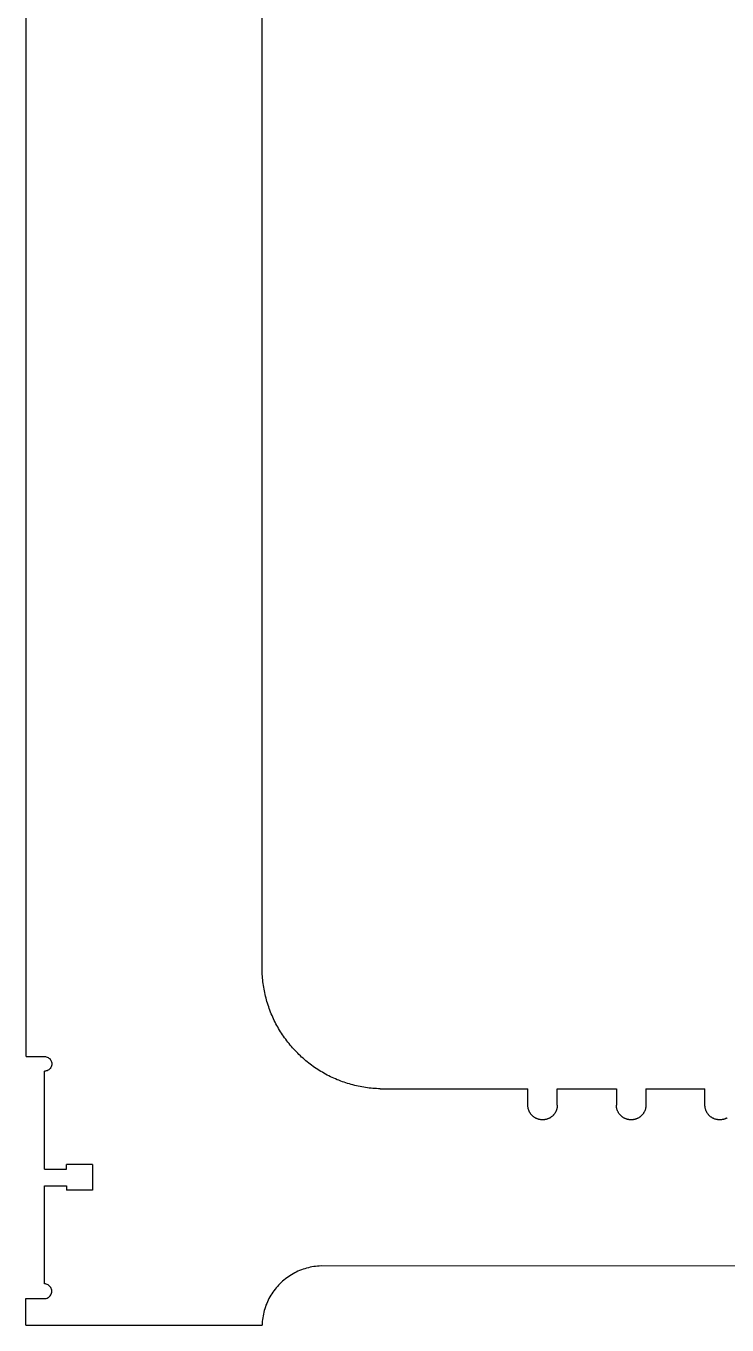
# Model space of a CAD drawing. Extents: x -89 to 89, y -45 to 45.
# Drawn here: x -63.78 to -51.91, y 0.81 to 22.81 of the extents above; entities that cross this region are included whole.
import ezdxf

# ---------------------------------------------------------------- set-up
doc = ezdxf.new("R2010")
doc.units = 0
doc.header["$MEASUREMENT"] = 0
doc.layers.get('0').update_dxf_attribs({"linetype": 'CONTINUOUS'})

msp = doc.modelspace()

# ---------------------------------------------------------------- linework, layer by layer
for p, q in [((-59.784, 6.812), (-59.782, 38.812)), ((-63.783, 5.36), (-63.781, 37.012)), ((-59.783, 6.781), (-59.784, 6.812)), ((-59.782, 6.75), (-59.783, 6.781)), ((-59.78, 6.719), (-59.782, 6.75)), ((-59.777, 6.688), (-59.78, 6.719)), ((-59.774, 6.657), (-59.777, 6.688)), ((-59.771, 6.626), (-59.774, 6.657)), ((-59.767, 6.595), (-59.771, 6.626)), ((-59.762, 6.564), (-59.767, 6.595)), ((-59.757, 6.533), (-59.762, 6.564)), ((-59.752, 6.502), (-59.757, 6.533)), ((-59.746, 6.472), (-59.752, 6.502)), ((-59.74, 6.441), (-59.746, 6.472)), ((-59.733, 6.411), (-59.74, 6.441)), ((-59.726, 6.38), (-59.733, 6.411)), ((-59.718, 6.35), (-59.726, 6.38)), ((-59.71, 6.32), (-59.718, 6.35)), ((-59.702, 6.29), (-59.71, 6.32)), ((-59.693, 6.26), (-59.702, 6.29)), ((-59.683, 6.231), (-59.693, 6.26)), ((-59.673, 6.201), (-59.683, 6.231)), ((-59.663, 6.172), (-59.673, 6.201)), ((-59.652, 6.142), (-59.663, 6.172)), ((-59.641, 6.113), (-59.652, 6.142)), ((-59.629, 6.084), (-59.641, 6.113)), ((-59.617, 6.056), (-59.629, 6.084)), ((-59.605, 6.027), (-59.617, 6.056)), ((-59.592, 5.999), (-59.605, 6.027)), ((-59.578, 5.971), (-59.592, 5.999)), ((-59.564, 5.943), (-59.578, 5.971)), ((-59.55, 5.915), (-59.564, 5.943)), ((-59.535, 5.887), (-59.55, 5.915)), ((-59.52, 5.86), (-59.535, 5.887)), ((-59.505, 5.833), (-59.52, 5.86)), ((-59.489, 5.806), (-59.505, 5.833)), ((-59.473, 5.78), (-59.489, 5.806)), ((-59.456, 5.753), (-59.473, 5.78)), ((-59.439, 5.727), (-59.456, 5.753)), ((-59.421, 5.702), (-59.439, 5.727)), ((-59.403, 5.676), (-59.421, 5.702)), ((-59.385, 5.651), (-59.403, 5.676)), ((-59.367, 5.626), (-59.385, 5.651)), ((-59.347, 5.601), (-59.367, 5.626)), ((-59.328, 5.577), (-59.347, 5.601)), ((-59.308, 5.553), (-59.328, 5.577)), ((-59.288, 5.529), (-59.308, 5.553)), ((-59.268, 5.505), (-59.288, 5.529)), ((-59.247, 5.482), (-59.268, 5.505)), ((-63.783, 5.36), (-63.471, 5.36)), ((-63.471, 5.36), (-63.455, 5.358)), ((-63.455, 5.358), (-63.439, 5.355)), ((-63.439, 5.355), (-63.423, 5.35)), ((-63.423, 5.35), (-63.408, 5.343)), ((-63.408, 5.343), (-63.395, 5.334)), ((-63.395, 5.334), (-63.382, 5.323)), ((-63.382, 5.323), (-63.372, 5.311)), ((-63.372, 5.311), (-63.363, 5.297)), ((-63.363, 5.297), (-63.355, 5.282)), ((-63.355, 5.282), (-63.35, 5.267)), ((-59.226, 5.459), (-59.247, 5.482)), ((-59.204, 5.437), (-59.226, 5.459)), ((-59.182, 5.414), (-59.204, 5.437)), ((-59.16, 5.393), (-59.182, 5.414)), ((-59.137, 5.371), (-59.16, 5.393)), ((-59.115, 5.35), (-59.137, 5.371)), ((-59.091, 5.329), (-59.115, 5.35)), ((-59.068, 5.308), (-59.091, 5.329)), ((-59.044, 5.288), (-59.068, 5.308)), ((-59.02, 5.269), (-59.044, 5.288)), ((-63.455, 5.111), (-63.471, 5.11)), ((-63.471, 3.45), (-63.471, 5.11)), ((-63.439, 5.114), (-63.455, 5.111)), ((-63.423, 5.119), (-63.439, 5.114)), ((-63.408, 5.126), (-63.423, 5.119)), ((-63.395, 5.135), (-63.408, 5.126)), ((-63.383, 5.146), (-63.395, 5.135)), ((-63.372, 5.158), (-63.383, 5.146)), ((-63.363, 5.172), (-63.372, 5.158)), ((-63.355, 5.187), (-63.363, 5.172)), ((-63.35, 5.202), (-63.355, 5.187)), ((-63.35, 5.267), (-63.347, 5.251)), ((-63.347, 5.218), (-63.35, 5.202)), ((-63.347, 5.251), (-63.346, 5.235)), ((-63.346, 5.235), (-63.347, 5.218)), ((-58.996, 5.249), (-59.02, 5.269)), ((-58.971, 5.23), (-58.996, 5.249)), ((-58.946, 5.211), (-58.971, 5.23)), ((-58.921, 5.193), (-58.946, 5.211)), ((-58.895, 5.175), (-58.921, 5.193)), ((-58.869, 5.158), (-58.895, 5.175)), ((-58.843, 5.141), (-58.869, 5.158)), ((-58.817, 5.124), (-58.843, 5.141)), ((-58.79, 5.108), (-58.817, 5.124)), ((-58.764, 5.092), (-58.79, 5.108)), ((-58.737, 5.076), (-58.764, 5.092)), ((-58.709, 5.061), (-58.737, 5.076)), ((-58.682, 5.046), (-58.709, 5.061)), ((-58.654, 5.032), (-58.682, 5.046)), ((-58.626, 5.018), (-58.654, 5.032)), ((-58.598, 5.005), (-58.626, 5.018)), ((-58.57, 4.992), (-58.598, 5.005)), ((-58.541, 4.979), (-58.57, 4.992)), ((-58.512, 4.967), (-58.541, 4.979)), ((-58.483, 4.956), (-58.512, 4.967)), ((-58.454, 4.944), (-58.483, 4.956)), ((-58.425, 4.933), (-58.454, 4.944)), ((-58.396, 4.923), (-58.425, 4.933)), ((-58.366, 4.913), (-58.396, 4.923)), ((-58.336, 4.904), (-58.366, 4.913)), ((-58.307, 4.895), (-58.336, 4.904)), ((-58.277, 4.886), (-58.307, 4.895)), ((-58.247, 4.878), (-58.277, 4.886)), ((-58.216, 4.87), (-58.247, 4.878)), ((-58.186, 4.863), (-58.216, 4.87)), ((-58.156, 4.856), (-58.186, 4.863)), ((-58.125, 4.85), (-58.156, 4.856)), ((-58.094, 4.844), (-58.125, 4.85)), ((-58.064, 4.839), (-58.094, 4.844)), ((-58.033, 4.834), (-58.064, 4.839)), ((-58.002, 4.83), (-58.033, 4.834)), ((-57.971, 4.826), (-58.002, 4.83)), ((-57.94, 4.822), (-57.971, 4.826)), ((-57.909, 4.819), (-57.94, 4.822)), ((-57.878, 4.817), (-57.909, 4.819)), ((-57.847, 4.815), (-57.878, 4.817)), ((-57.816, 4.813), (-57.847, 4.815)), ((-57.785, 4.812), (-57.816, 4.813)), ((-57.785, 4.812), (-55.285, 4.812)), ((-55.285, 4.537), (-55.285, 4.812)), ((-54.785, 4.812), (-53.785, 4.812)), ((-54.785, 4.537), (-54.785, 4.812)), ((-53.785, 4.812), (-53.785, 4.537)), ((-53.285, 4.812), (-52.285, 4.812)), ((-53.285, 4.812), (-53.285, 4.537)), ((-52.285, 4.537), (-52.285, 4.812)), ((-55.284, 4.529), (-55.285, 4.537)), ((-55.284, 4.521), (-55.284, 4.529)), ((-55.283, 4.513), (-55.284, 4.521)), ((-55.283, 4.506), (-55.283, 4.513)), ((-55.281, 4.498), (-55.283, 4.506)), ((-55.28, 4.49), (-55.281, 4.498)), ((-55.279, 4.482), (-55.28, 4.49)), ((-55.277, 4.475), (-55.279, 4.482)), ((-55.275, 4.467), (-55.277, 4.475)), ((-55.272, 4.46), (-55.275, 4.467)), ((-55.27, 4.452), (-55.272, 4.46)), ((-55.267, 4.445), (-55.27, 4.452)), ((-55.264, 4.438), (-55.267, 4.445)), ((-55.261, 4.43), (-55.264, 4.438)), ((-55.257, 4.423), (-55.261, 4.43)), ((-55.254, 4.416), (-55.257, 4.423)), ((-55.25, 4.41), (-55.254, 4.416)), ((-55.246, 4.403), (-55.25, 4.41)), ((-55.241, 4.396), (-55.246, 4.403)), ((-54.823, 4.403), (-54.828, 4.396)), ((-54.819, 4.41), (-54.823, 4.403)), ((-54.815, 4.416), (-54.819, 4.41)), ((-54.812, 4.423), (-54.815, 4.416)), ((-54.808, 4.43), (-54.812, 4.423)), ((-54.805, 4.438), (-54.808, 4.43)), ((-54.802, 4.445), (-54.805, 4.438)), ((-54.799, 4.452), (-54.802, 4.445)), ((-54.797, 4.46), (-54.799, 4.452)), ((-54.794, 4.467), (-54.797, 4.46)), ((-54.792, 4.475), (-54.794, 4.467)), ((-54.791, 4.482), (-54.792, 4.475)), ((-54.789, 4.49), (-54.791, 4.482)), ((-54.788, 4.498), (-54.789, 4.49)), ((-54.787, 4.505), (-54.788, 4.498)), ((-54.786, 4.513), (-54.787, 4.505)), ((-54.785, 4.521), (-54.786, 4.513)), ((-54.785, 4.537), (-54.785, 4.529)), ((-54.785, 4.529), (-54.785, 4.521)), ((-53.784, 4.529), (-53.785, 4.537)), ((-53.784, 4.521), (-53.784, 4.529)), ((-53.783, 4.513), (-53.784, 4.521)), ((-53.783, 4.505), (-53.783, 4.513)), ((-53.781, 4.498), (-53.783, 4.505)), ((-53.78, 4.49), (-53.781, 4.498)), ((-53.779, 4.482), (-53.78, 4.49)), ((-53.777, 4.475), (-53.779, 4.482)), ((-53.775, 4.467), (-53.777, 4.475)), ((-53.772, 4.459), (-53.775, 4.467)), ((-53.77, 4.452), (-53.772, 4.459)), ((-53.767, 4.445), (-53.77, 4.452)), ((-53.764, 4.437), (-53.767, 4.445)), ((-53.761, 4.43), (-53.764, 4.437)), ((-53.757, 4.423), (-53.761, 4.43)), ((-53.754, 4.416), (-53.757, 4.423)), ((-53.75, 4.409), (-53.754, 4.416)), ((-53.746, 4.403), (-53.75, 4.409)), ((-53.741, 4.396), (-53.746, 4.403)), ((-53.323, 4.403), (-53.328, 4.396)), ((-53.319, 4.409), (-53.323, 4.403)), ((-53.315, 4.416), (-53.319, 4.409)), ((-53.312, 4.423), (-53.315, 4.416)), ((-53.308, 4.43), (-53.312, 4.423)), ((-53.305, 4.437), (-53.308, 4.43)), ((-53.302, 4.445), (-53.305, 4.437)), ((-53.299, 4.452), (-53.302, 4.445)), ((-53.297, 4.459), (-53.299, 4.452)), ((-53.294, 4.467), (-53.297, 4.459)), ((-53.292, 4.475), (-53.294, 4.467)), ((-53.291, 4.482), (-53.292, 4.475)), ((-53.289, 4.49), (-53.291, 4.482)), ((-53.288, 4.498), (-53.289, 4.49)), ((-53.287, 4.505), (-53.288, 4.498)), ((-53.286, 4.513), (-53.287, 4.505)), ((-53.285, 4.521), (-53.286, 4.513)), ((-53.285, 4.537), (-53.285, 4.529)), ((-53.285, 4.529), (-53.285, 4.521)), ((-52.284, 4.529), (-52.285, 4.537)), ((-52.284, 4.521), (-52.284, 4.529)), ((-52.283, 4.513), (-52.284, 4.521)), ((-52.283, 4.505), (-52.283, 4.513)), ((-52.281, 4.498), (-52.283, 4.505)), ((-52.28, 4.49), (-52.281, 4.498)), ((-52.279, 4.482), (-52.28, 4.49)), ((-52.277, 4.474), (-52.279, 4.482)), ((-52.275, 4.467), (-52.277, 4.474)), ((-52.272, 4.459), (-52.275, 4.467)), ((-52.27, 4.452), (-52.272, 4.459)), ((-52.267, 4.445), (-52.27, 4.452)), ((-52.264, 4.437), (-52.267, 4.445)), ((-52.261, 4.43), (-52.264, 4.437)), ((-52.257, 4.423), (-52.261, 4.43)), ((-52.254, 4.416), (-52.257, 4.423)), ((-52.25, 4.409), (-52.254, 4.416)), ((-52.246, 4.403), (-52.25, 4.409)), ((-52.241, 4.396), (-52.246, 4.403)), ((-55.237, 4.39), (-55.241, 4.396)), ((-55.232, 4.384), (-55.237, 4.39)), ((-55.227, 4.378), (-55.232, 4.384)), ((-55.222, 4.372), (-55.227, 4.378)), ((-55.217, 4.366), (-55.222, 4.372)), ((-55.211, 4.36), (-55.217, 4.366)), ((-55.206, 4.355), (-55.211, 4.36)), ((-55.2, 4.349), (-55.206, 4.355)), ((-55.194, 4.344), (-55.2, 4.349)), ((-55.188, 4.339), (-55.194, 4.344)), ((-55.182, 4.335), (-55.188, 4.339)), ((-55.175, 4.33), (-55.182, 4.335)), ((-55.169, 4.326), (-55.175, 4.33)), ((-55.162, 4.322), (-55.169, 4.326)), ((-55.155, 4.318), (-55.162, 4.322)), ((-55.148, 4.314), (-55.155, 4.318)), ((-55.141, 4.311), (-55.148, 4.314)), ((-55.134, 4.307), (-55.141, 4.311)), ((-55.127, 4.304), (-55.134, 4.307)), ((-55.119, 4.302), (-55.127, 4.304)), ((-55.112, 4.299), (-55.119, 4.302)), ((-55.104, 4.297), (-55.112, 4.299)), ((-55.097, 4.295), (-55.104, 4.297)), ((-55.089, 4.293), (-55.097, 4.295)), ((-55.081, 4.291), (-55.089, 4.293)), ((-55.074, 4.29), (-55.081, 4.291)), ((-55.066, 4.289), (-55.074, 4.29)), ((-55.058, 4.288), (-55.066, 4.289)), ((-55.05, 4.287), (-55.058, 4.288)), ((-55.042, 4.287), (-55.05, 4.287)), ((-55.035, 4.287), (-55.042, 4.287)), ((-55.027, 4.287), (-55.035, 4.287)), ((-55.019, 4.287), (-55.027, 4.287)), ((-55.011, 4.288), (-55.019, 4.287)), ((-55.003, 4.289), (-55.011, 4.288)), ((-54.995, 4.29), (-55.003, 4.289)), ((-54.988, 4.291), (-54.995, 4.29)), ((-54.98, 4.293), (-54.988, 4.291)), ((-54.972, 4.295), (-54.98, 4.293)), ((-54.965, 4.297), (-54.972, 4.295)), ((-54.957, 4.299), (-54.965, 4.297)), ((-54.95, 4.302), (-54.957, 4.299)), ((-54.943, 4.304), (-54.95, 4.302)), ((-54.935, 4.307), (-54.943, 4.304)), ((-54.928, 4.311), (-54.935, 4.307)), ((-54.921, 4.314), (-54.928, 4.311)), ((-54.914, 4.318), (-54.921, 4.314)), ((-54.907, 4.322), (-54.914, 4.318)), ((-54.901, 4.326), (-54.907, 4.322)), ((-54.894, 4.33), (-54.901, 4.326)), ((-54.888, 4.335), (-54.894, 4.33)), ((-54.881, 4.339), (-54.888, 4.335)), ((-54.875, 4.344), (-54.881, 4.339)), ((-54.869, 4.349), (-54.875, 4.344)), ((-54.863, 4.355), (-54.869, 4.349)), ((-54.858, 4.36), (-54.863, 4.355)), ((-54.852, 4.366), (-54.858, 4.36)), ((-54.847, 4.372), (-54.852, 4.366)), ((-54.842, 4.377), (-54.847, 4.372)), ((-54.837, 4.384), (-54.842, 4.377)), ((-54.832, 4.39), (-54.837, 4.384)), ((-54.828, 4.396), (-54.832, 4.39)), ((-53.737, 4.39), (-53.741, 4.396)), ((-53.732, 4.384), (-53.737, 4.39)), ((-53.727, 4.377), (-53.732, 4.384)), ((-53.722, 4.371), (-53.727, 4.377)), ((-53.717, 4.366), (-53.722, 4.371)), ((-53.711, 4.36), (-53.717, 4.366)), ((-53.706, 4.355), (-53.711, 4.36)), ((-53.7, 4.349), (-53.706, 4.355)), ((-53.694, 4.344), (-53.7, 4.349)), ((-53.688, 4.339), (-53.694, 4.344)), ((-53.682, 4.334), (-53.688, 4.339)), ((-53.675, 4.33), (-53.682, 4.334)), ((-53.669, 4.326), (-53.675, 4.33)), ((-53.662, 4.322), (-53.669, 4.326)), ((-53.655, 4.318), (-53.662, 4.322)), ((-53.648, 4.314), (-53.655, 4.318)), ((-53.641, 4.311), (-53.648, 4.314)), ((-53.634, 4.307), (-53.641, 4.311)), ((-53.627, 4.304), (-53.634, 4.307)), ((-53.619, 4.302), (-53.627, 4.304)), ((-53.612, 4.299), (-53.619, 4.302)), ((-53.604, 4.297), (-53.612, 4.299)), ((-53.597, 4.295), (-53.604, 4.297)), ((-53.589, 4.293), (-53.597, 4.295)), ((-53.581, 4.291), (-53.589, 4.293)), ((-53.574, 4.29), (-53.581, 4.291)), ((-53.566, 4.289), (-53.574, 4.29)), ((-53.558, 4.288), (-53.566, 4.289)), ((-53.55, 4.287), (-53.558, 4.288)), ((-53.542, 4.287), (-53.55, 4.287)), ((-53.535, 4.287), (-53.542, 4.287)), ((-53.527, 4.287), (-53.535, 4.287)), ((-53.519, 4.287), (-53.527, 4.287)), ((-53.511, 4.288), (-53.519, 4.287)), ((-53.503, 4.289), (-53.511, 4.288)), ((-53.495, 4.29), (-53.503, 4.289)), ((-53.488, 4.291), (-53.495, 4.29)), ((-53.48, 4.293), (-53.488, 4.291)), ((-53.472, 4.295), (-53.48, 4.293)), ((-53.465, 4.297), (-53.472, 4.295)), ((-53.457, 4.299), (-53.465, 4.297)), ((-53.45, 4.302), (-53.457, 4.299)), ((-53.443, 4.304), (-53.45, 4.302)), ((-53.435, 4.307), (-53.443, 4.304)), ((-53.428, 4.311), (-53.435, 4.307)), ((-53.421, 4.314), (-53.428, 4.311)), ((-53.414, 4.318), (-53.421, 4.314)), ((-53.407, 4.322), (-53.414, 4.318)), ((-53.401, 4.326), (-53.407, 4.322)), ((-53.394, 4.33), (-53.401, 4.326)), ((-53.388, 4.334), (-53.394, 4.33)), ((-53.381, 4.339), (-53.388, 4.334)), ((-53.375, 4.344), (-53.381, 4.339)), ((-53.369, 4.349), (-53.375, 4.344)), ((-53.363, 4.354), (-53.369, 4.349)), ((-53.358, 4.36), (-53.363, 4.354)), ((-53.352, 4.366), (-53.358, 4.36)), ((-53.347, 4.371), (-53.352, 4.366)), ((-53.342, 4.377), (-53.347, 4.371)), ((-53.337, 4.383), (-53.342, 4.377)), ((-53.332, 4.39), (-53.337, 4.383)), ((-53.328, 4.396), (-53.332, 4.39)), ((-52.237, 4.39), (-52.241, 4.396)), ((-52.232, 4.383), (-52.237, 4.39)), ((-52.227, 4.377), (-52.232, 4.383)), ((-52.222, 4.371), (-52.227, 4.377)), ((-52.217, 4.365), (-52.222, 4.371)), ((-52.211, 4.36), (-52.217, 4.365)), ((-52.206, 4.354), (-52.211, 4.36)), ((-52.2, 4.349), (-52.206, 4.354)), ((-52.194, 4.344), (-52.2, 4.349)), ((-52.188, 4.339), (-52.194, 4.344)), ((-52.182, 4.334), (-52.188, 4.339)), ((-52.175, 4.33), (-52.182, 4.334)), ((-52.169, 4.326), (-52.175, 4.33)), ((-52.162, 4.321), (-52.169, 4.326)), ((-52.155, 4.318), (-52.162, 4.321)), ((-52.148, 4.314), (-52.155, 4.318)), ((-52.141, 4.31), (-52.148, 4.314)), ((-52.134, 4.307), (-52.141, 4.31)), ((-52.127, 4.304), (-52.134, 4.307)), ((-52.119, 4.301), (-52.127, 4.304)), ((-52.112, 4.299), (-52.119, 4.301)), ((-52.104, 4.297), (-52.112, 4.299)), ((-52.097, 4.294), (-52.104, 4.297)), ((-52.089, 4.293), (-52.097, 4.294)), ((-52.081, 4.291), (-52.089, 4.293)), ((-52.074, 4.29), (-52.081, 4.291)), ((-52.066, 4.289), (-52.074, 4.29)), ((-52.058, 4.288), (-52.066, 4.289)), ((-52.05, 4.287), (-52.058, 4.288)), ((-52.042, 4.287), (-52.05, 4.287)), ((-52.035, 4.287), (-52.042, 4.287)), ((-52.027, 4.287), (-52.035, 4.287)), ((-52.019, 4.287), (-52.027, 4.287)), ((-52.011, 4.288), (-52.019, 4.287)), ((-52.003, 4.289), (-52.011, 4.288)), ((-51.995, 4.29), (-52.003, 4.289)), ((-51.988, 4.291), (-51.995, 4.29)), ((-51.98, 4.293), (-51.988, 4.291)), ((-51.972, 4.294), (-51.98, 4.293)), ((-51.965, 4.297), (-51.972, 4.294)), ((-51.957, 4.299), (-51.965, 4.297)), ((-51.95, 4.301), (-51.957, 4.299)), ((-51.943, 4.304), (-51.95, 4.301)), ((-51.935, 4.307), (-51.943, 4.304)), ((-51.928, 4.31), (-51.935, 4.307)), ((-51.921, 4.314), (-51.928, 4.31)), ((-51.914, 4.318), (-51.921, 4.314)), ((-51.907, 4.321), (-51.914, 4.318)), ((-63.096, 3.45), (-63.096, 3.531)), ((-62.659, 3.531), (-63.096, 3.531)), ((-62.659, 3.531), (-62.659, 3.094)), ((-63.471, 3.45), (-63.096, 3.45)), ((-63.471, 3.169), (-63.096, 3.169)), ((-63.471, 1.51), (-63.471, 3.169)), ((-63.096, 3.169), (-63.096, 3.094)), ((-62.659, 3.094), (-63.096, 3.094)), ((-59.061, 1.766), (-59.09, 1.757)), ((-59.031, 1.775), (-59.061, 1.766)), ((-59.001, 1.783), (-59.031, 1.775)), ((-58.97, 1.79), (-59.001, 1.783)), ((-58.94, 1.796), (-58.97, 1.79)), ((-58.909, 1.801), (-58.94, 1.796)), ((-58.878, 1.805), (-58.909, 1.801)), ((-58.847, 1.808), (-58.878, 1.805)), ((-58.816, 1.811), (-58.847, 1.808)), ((-58.785, 1.812), (-58.816, 1.811)), ((-43.786, 1.811), (-58.785, 1.812)), ((-59.438, 1.554), (-59.461, 1.533)), ((-59.415, 1.574), (-59.438, 1.554)), ((-59.39, 1.594), (-59.415, 1.574)), ((-59.365, 1.613), (-59.39, 1.594)), ((-59.34, 1.631), (-59.365, 1.613)), ((-59.314, 1.648), (-59.34, 1.631)), ((-59.288, 1.664), (-59.314, 1.648)), ((-59.261, 1.68), (-59.288, 1.664)), ((-59.233, 1.695), (-59.261, 1.68)), ((-59.206, 1.709), (-59.233, 1.695)), ((-59.177, 1.722), (-59.206, 1.709)), ((-59.149, 1.735), (-59.177, 1.722)), ((-59.12, 1.746), (-59.149, 1.735)), ((-59.09, 1.757), (-59.12, 1.746)), ((-63.455, 1.508), (-63.471, 1.51)), ((-63.439, 1.505), (-63.455, 1.508)), ((-63.423, 1.5), (-63.439, 1.505)), ((-63.409, 1.493), (-63.423, 1.5)), ((-63.395, 1.484), (-63.409, 1.493)), ((-63.383, 1.473), (-63.395, 1.484)), ((-63.372, 1.461), (-63.383, 1.473)), ((-63.363, 1.447), (-63.372, 1.461)), ((-63.372, 1.308), (-63.363, 1.322)), ((-63.356, 1.432), (-63.363, 1.447)), ((-63.363, 1.322), (-63.356, 1.337)), ((-63.35, 1.417), (-63.356, 1.432)), ((-63.356, 1.337), (-63.35, 1.352)), ((-63.347, 1.401), (-63.35, 1.417)), ((-63.35, 1.352), (-63.347, 1.368)), ((-63.346, 1.385), (-63.347, 1.401)), ((-63.347, 1.368), (-63.346, 1.385)), ((-59.62, 1.342), (-59.637, 1.315)), ((-59.603, 1.368), (-59.62, 1.342)), ((-59.585, 1.393), (-59.603, 1.368)), ((-59.566, 1.418), (-59.585, 1.393)), ((-59.547, 1.442), (-59.566, 1.418)), ((-59.526, 1.466), (-59.547, 1.442)), ((-59.505, 1.489), (-59.526, 1.466)), ((-59.484, 1.511), (-59.505, 1.489)), ((-59.461, 1.533), (-59.484, 1.511)), ((-63.784, 0.812), (-63.784, 1.26)), ((-63.784, 1.26), (-63.471, 1.26)), ((-63.471, 1.26), (-63.455, 1.261)), ((-63.455, 1.261), (-63.439, 1.264)), ((-63.439, 1.264), (-63.423, 1.269)), ((-63.423, 1.269), (-63.409, 1.276)), ((-63.409, 1.276), (-63.395, 1.285)), ((-63.395, 1.285), (-63.383, 1.296)), ((-63.383, 1.296), (-63.372, 1.308)), ((-59.729, 1.118), (-59.739, 1.088)), ((-59.719, 1.147), (-59.729, 1.118)), ((-59.707, 1.176), (-59.719, 1.147)), ((-59.695, 1.205), (-59.707, 1.176)), ((-59.682, 1.233), (-59.695, 1.205)), ((-59.668, 1.261), (-59.682, 1.233)), ((-59.653, 1.288), (-59.668, 1.261)), ((-59.637, 1.315), (-59.653, 1.288)), ((-59.778, 0.905), (-59.781, 0.874)), ((-59.774, 0.936), (-59.778, 0.905)), ((-59.769, 0.967), (-59.774, 0.936)), ((-59.763, 0.998), (-59.769, 0.967)), ((-59.756, 1.028), (-59.763, 0.998)), ((-59.748, 1.058), (-59.756, 1.028)), ((-59.739, 1.088), (-59.748, 1.058)), ((-63.784, 0.812), (-59.785, 0.812)), ((-59.783, 0.843), (-59.785, 0.812)), ((-59.781, 0.874), (-59.783, 0.843))]:
    msp.add_line(p, q)

doc.saveas('drawing.dxf')
